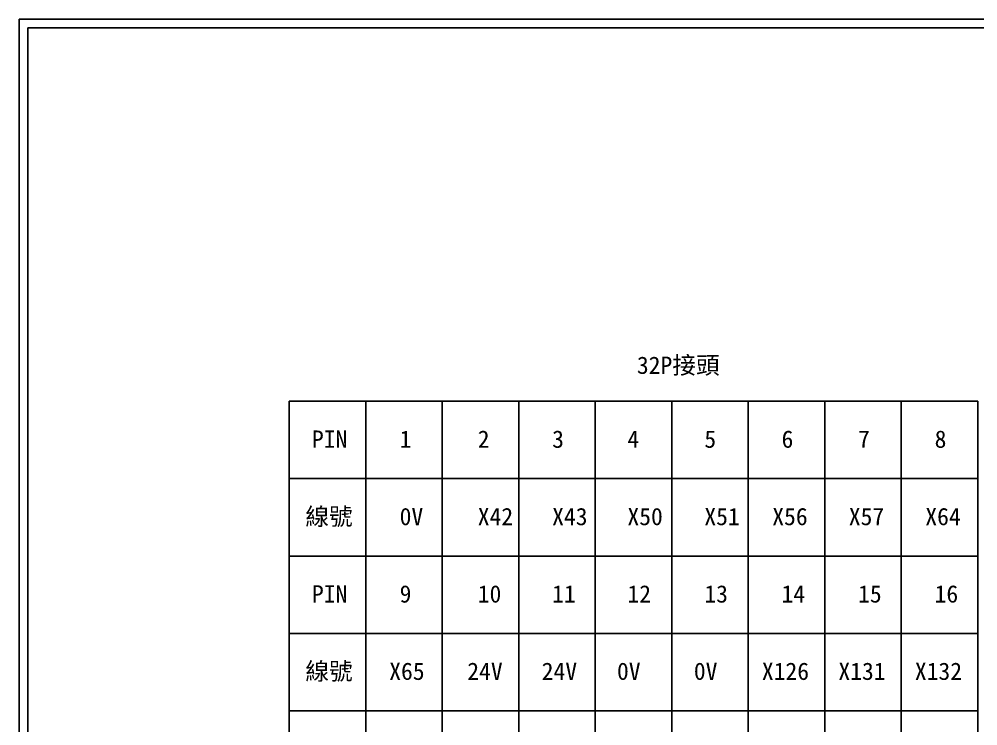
# Model space of a CAD drawing. Extents: x 926 to 1213, y 3 to 207.
# Drawn here: x 925.7 to 1063.9, y 105.1 to 207 of the extents above; entities that cross this region are included whole.
import ezdxf

# ---------------------------------------------------------------- set-up
doc = ezdxf.new("R2010")
doc.units = 0
doc.layers.get('0').update_dxf_attribs({"linetype": 'CONTINUOUS'})
doc.layers.add('圖框層', color=7, linetype='CONTINUOUS')
doc.styles.add('STSL', font='KAIU.TTF')

msp = doc.modelspace()

# ---------------------------------------------------------------- linework, layer by layer
for points in [[(964.67, 151.87), (975.7, 151.87), (975.7, 140.71), (964.67, 140.71)], [(975.7, 151.87), (986.72, 151.87), (986.72, 140.71), (975.7, 140.71)], [(986.72, 151.87), (997.75, 151.87), (997.75, 140.71), (986.72, 140.71)], [(997.75, 151.87), (1008.78, 151.87), (1008.78, 140.71), (997.75, 140.71)], [(1008.78, 151.87), (1019.8, 151.87), (1019.8, 140.71), (1008.78, 140.71)], [(1019.8, 151.87), (1030.83, 151.87), (1030.83, 140.71), (1019.8, 140.71)], [(1030.83, 151.87), (1041.86, 151.87), (1041.86, 140.71), (1030.83, 140.71)], [(1041.86, 151.87), (1052.88, 151.87), (1052.88, 140.71), (1041.86, 140.71)], [(1052.88, 151.87), (1063.91, 151.87), (1063.91, 140.71), (1052.88, 140.71)], [(964.67, 140.71), (975.7, 140.71), (975.7, 129.55), (964.67, 129.55)], [(975.7, 140.71), (986.72, 140.71), (986.72, 129.55), (975.7, 129.55)], [(986.72, 140.71), (997.75, 140.71), (997.75, 129.55), (986.72, 129.55)], [(997.75, 140.71), (1008.78, 140.71), (1008.78, 129.55), (997.75, 129.55)], [(1008.78, 140.71), (1019.8, 140.71), (1019.8, 129.55), (1008.78, 129.55)], [(1019.8, 140.71), (1030.83, 140.71), (1030.83, 129.55), (1019.8, 129.55)], [(1030.83, 140.71), (1041.86, 140.71), (1041.86, 129.55), (1030.83, 129.55)], [(1041.86, 140.71), (1052.88, 140.71), (1052.88, 129.55), (1041.86, 129.55)], [(1052.88, 140.71), (1063.91, 140.71), (1063.91, 129.55), (1052.88, 129.55)], [(964.67, 129.55), (975.7, 129.55), (975.7, 118.39), (964.67, 118.39)], [(975.7, 129.55), (986.72, 129.55), (986.72, 118.39), (975.7, 118.39)], [(986.72, 129.55), (997.75, 129.55), (997.75, 118.39), (986.72, 118.39)], [(997.75, 129.55), (1008.78, 129.55), (1008.78, 118.39), (997.75, 118.39)], [(1008.78, 129.55), (1019.8, 129.55), (1019.8, 118.39), (1008.78, 118.39)], [(1019.8, 129.55), (1030.83, 129.55), (1030.83, 118.39), (1019.8, 118.39)], [(1030.83, 129.55), (1041.86, 129.55), (1041.86, 118.39), (1030.83, 118.39)], [(1041.86, 129.55), (1052.88, 129.55), (1052.88, 118.39), (1041.86, 118.39)], [(1052.88, 129.55), (1063.91, 129.55), (1063.91, 118.39), (1052.88, 118.39)], [(964.67, 118.39), (975.7, 118.39), (975.7, 107.23), (964.67, 107.23)], [(975.7, 118.39), (986.72, 118.39), (986.72, 107.23), (975.7, 107.23)], [(986.72, 118.39), (997.75, 118.39), (997.75, 107.23), (986.72, 107.23)], [(997.75, 118.39), (1008.78, 118.39), (1008.78, 107.23), (997.75, 107.23)], [(1008.78, 118.39), (1019.8, 118.39), (1019.8, 107.23), (1008.78, 107.23)], [(1019.8, 118.39), (1030.83, 118.39), (1030.83, 107.23), (1019.8, 107.23)], [(1030.83, 118.39), (1041.86, 118.39), (1041.86, 107.23), (1030.83, 107.23)], [(1041.86, 118.39), (1052.88, 118.39), (1052.88, 107.23), (1041.86, 107.23)], [(1052.88, 118.39), (1063.91, 118.39), (1063.91, 107.23), (1052.88, 107.23)], [(964.67, 107.23), (975.7, 107.23), (975.7, 96.07), (964.67, 96.07)], [(975.7, 107.23), (986.72, 107.23), (986.72, 96.07), (975.7, 96.07)], [(986.72, 107.23), (997.75, 107.23), (997.75, 96.07), (986.72, 96.07)], [(997.75, 107.23), (1008.78, 107.23), (1008.78, 96.07), (997.75, 96.07)], [(1008.78, 107.23), (1019.8, 107.23), (1019.8, 96.07), (1008.78, 96.07)], [(1019.8, 107.23), (1030.83, 107.23), (1030.83, 96.07), (1019.8, 96.07)], [(1030.83, 107.23), (1041.86, 107.23), (1041.86, 96.07), (1030.83, 96.07)], [(1041.86, 107.23), (1052.88, 107.23), (1052.88, 96.07), (1041.86, 96.07)], [(1052.88, 107.23), (1063.91, 107.23), (1063.91, 96.07), (1052.88, 96.07)]]:
    msp.add_lwpolyline(points, close=True)
at = {"layer": '圖框層', "color": 7}
for p, q in [((1212.74, 206.97), (925.74, 206.97)), ((925.74, 3), (925.74, 206.97)), ((1211.49, 205.72), (926.99, 205.72)), ((926.99, 4.25), (926.99, 205.72))]:
    msp.add_line(p, q, dxfattribs=at)

# ---------------------------------------------------------------- texts
at = {"layer": '圖框層', "color": 4, "style": 'STSL'}
for s, p in [('32P接頭', (1014.78, 155.82)), ('PIN', (967.94, 145.16)), ('1', (980.58, 145.16)), ('2', (991.84, 145.16)), ('3', (1002.56, 145.16)), ('4', (1013.41, 145.16)), ('5', (1024.5, 145.16)), ('6', (1035.63, 145.16)), ('7', (1046.66, 145.16)), ('8', (1057.69, 145.16)), ('線號', (966.99, 134)), ('0V', (980.58, 134)), ('X42', (991.84, 134)), ('X43', (1002.56, 134)), ('X50', (1013.41, 134)), ('X51', (1024.5, 134)), ('X56', (1034.29, 134)), ('X57', (1045.32, 134)), ('X64', (1056.35, 134)), ('PIN', (967.94, 122.84)), ('9', (980.58, 122.84)), ('10', (991.84, 122.84)), ('11', (1002.56, 122.84)), ('12', (1013.41, 122.84)), ('13', (1024.5, 122.84)), ('14', (1035.63, 122.84)), ('15', (1046.66, 122.84)), ('16', (1057.69, 122.84)), ('線號', (966.99, 111.69)), ('X65', (979.08, 111.69)), ('24V', (990.33, 111.69)), ('24V', (1001.06, 111.69)), ('0V', (1011.91, 111.69)), ('0V', (1022.99, 111.69)), ('X126', (1032.79, 111.69)), ('X131', (1043.82, 111.69)), ('X132', (1054.84, 111.69))]:
    msp.add_text(s, height=2.5, dxfattribs=at).set_placement(p)

doc.saveas('drawing.dxf')
